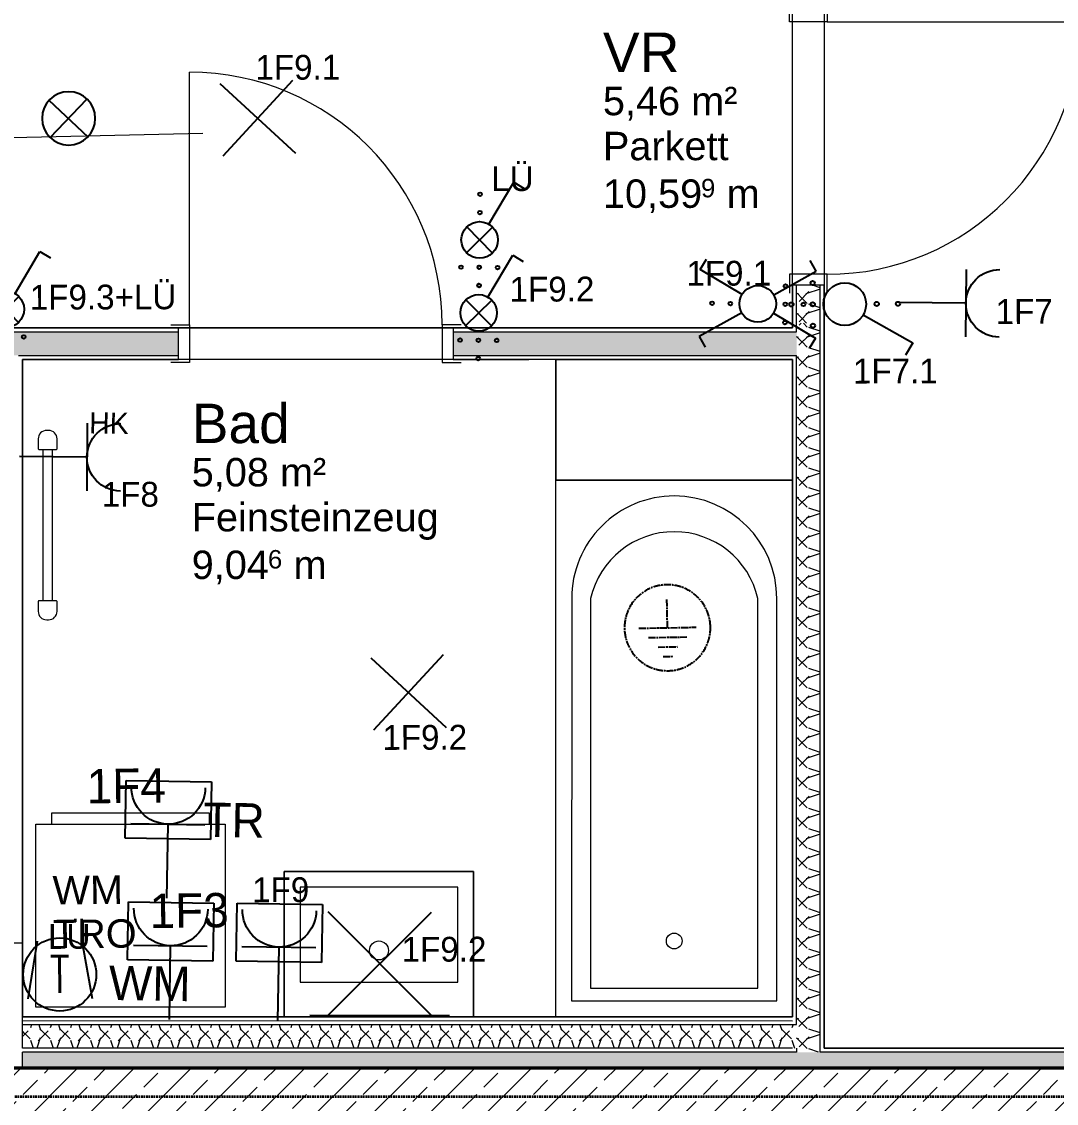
# Model space of a CAD drawing. Header units: metres. Extents: x -17679 to 22565, y -12299 to 33430.
# Drawn here: x 5787 to 9066, y 6393 to 9820 of the extents above; entities that cross this region are included whole.
import ezdxf
from ezdxf.enums import TextEntityAlignment as Align

# ---------------------------------------------------------------- set-up
doc = ezdxf.new("R2010")
doc.units = ezdxf.units.M
doc.linetypes.add('ACAD_ISO08W100', pattern=[36, 24, -3, 6, -3])
doc.linetypes.add('Strich Punkt Mittel', pattern=[0.015875, 0.00635, -0.004763, 0, -0.004763])
doc.layers.get('0').update_dxf_attribs({"color": 252})
for name, color, linetype, lineweight in [('A_Decken', 8, 'Continuous', 13), ('A_Raeume_', 7, 'Continuous', 5), ('A_Raeume_Beschriftung_', 7, 'Continuous', 9), ('A_Raster_', 1, 'Continuous', 9), ('A_Sanitaer', 3, 'Continuous', 13), ('A_Tueren', 31, 'Continuous', 13), ('A_Waende', 7, 'Continuous', 13), ('M-EQPM', 50, 'Continuous', 5), ('Text', 130, 'Continuous', 9)]:
    doc.layers.add(name, color=color, linetype=linetype, lineweight=lineweight)
doc.layers.add('E_ERDUNG', color=150, linetype='ACAD_ISO08W100', true_color=0x0f87ff)
doc.layers.add('E_Steckdose+Schalter', color=150, linetype='Continuous', true_color=0x0b6cf4)
doc.layers.add('ET_LEGENDE - Wohnung$0$800_KO_HI____L', color=130, linetype='Continuous')
doc.styles.add('Arial_2', font='arial.ttf', dxfattribs={"height": 0.09})
doc.styles.add('Arial_3', font='arial.ttf', dxfattribs={"height": 0.05849})
doc.styles.add('Arial_4', font='arial.ttf', dxfattribs={"height": 0.125})
doc.styles.add('ET_LEGENDE - Wohnung$0$ROMANS', font='romans.shx', dxfattribs={"width": 0.6})

# ---------------------------------------------------------------- blocks, each defined once
blk = doc.blocks.new('*U543')
for p, q in [((-70.7, -70.7), (70.7, 70.7)), ((70.7, -70.7), (-70.7, 70.7))]:
    blk.add_line(p, q)
at = {"style": 'ET_LEGENDE - Wohnung$0$ROMANS', "width": 0.6, "flags": 1}
for tag, p in [('RAUMBUCHNUMMER', (0, -400)), ('ANLAGE', (0, -550))]:
    blk.add_attdef(tag, text='', height=100, dxfattribs=at).set_placement(p, align=Align.MIDDLE)
for tag, p in [('TEILANLAGE_NR', (0, -700)), ('KOMPONENTE', (0, -850)), ('KOMPONENTE_NR', (0, -1000)), ('BEZEICHNUNG', (0, -1150)), ('TYP', (0, -1300)), ('HERSTELLER', (0, -1450)), ('MODEL', (0, -1600)), ('LEISTUNG_MAX', (0, -1750)), ('SPEZIFISCH_1', (0, -1900)), ('SPEZIFISCH_2', (0, -2050)), ('SPEZIFISCH_3', (0, -2200)), ('SPEZIFISCH_4', (0, -2350)), ('SPEZIFISCH_5', (0, -2500)), ('GEWERKE_CODE', (0, -2650)), ('LV_POS', (0, -2800)), ('ZAEHLER', (0, -2950)), ('PLATZHALTER_1', (0, -3100)), ('PLATZHALTER_2', (0, -3250)), ('PLATZHALTER_3', (0, -3400)), ('JOBLISTE_VDMA', (0, -3550)), ('ET_SPEZIFISCH_1', (0, -3700)), ('ET_SPEZIFISCH_2', (0, -3850)), ('ET_SPEZIFISCH_3', (0, -4000)), ('ET_SPEZIFISCH_4', (0, -4150)), ('ET_SPEZIFISCH_5', (0, -4300)), ('ET_SPEZIFISCH_6', (0, -4450)), ('ET_SPEZIFISCH_7', (0, -4600))]:
    blk.add_attdef(tag, text='', height=100, dxfattribs=at).set_placement(p, align=Align.MIDDLE_CENTER)
blk = doc.blocks.new('hzmdba')
at = {"color": 1}
for points in [[(5046.03, 1505.526), (5046.95, 1503.842)], [(5045.639, 1504.237), (5047.346, 1505.147)]]:
    blk.add_lwpolyline(points, dxfattribs=at)
blk.add_circle((5046.5, 1504.686), 0.963, dxfattribs=at)
blk = doc.blocks.new('*U548')
for p, q in [((25, 43.3), (91.7, 158.8)), ((91.7, 158.8), (120.5, 142.1)), ((-35.4, -35.4), (35.4, 35.4)), ((35.4, -35.4), (-35.4, 35.4))]:
    blk.add_line(p, q)
blk.add_circle((0, 0), 50)
at = {"layer": 'ET_LEGENDE - Wohnung$0$800_KO_HI____L'}
for centre in [(0, 125), (0, 75), (-50, -75), (0, -75), (50, -75), (0, -125)]:
    blk.add_circle(centre, 5, dxfattribs=at)
at = {"style": 'ET_LEGENDE - Wohnung$0$ROMANS', "width": 0.6, "flags": 1}
for tag, p in [('RAUMBUCHNUMMER', (-0.2, -465.7)), ('ANLAGE', (-0.2, -615.7))]:
    blk.add_attdef(tag, text='', height=100, dxfattribs=at).set_placement(p, align=Align.MIDDLE)
for tag, p in [('TEILANLAGE_NR', (-0.2, -765.7)), ('KOMPONENTE', (-0.2, -915.7)), ('KOMPONENTE_NR', (-0.2, -1065.7)), ('BEZEICHNUNG', (-0.2, -1215.7)), ('TYP', (-0.2, -1365.7)), ('HERSTELLER', (-0.2, -1515.7)), ('MODEL', (-0.2, -1665.7)), ('LEISTUNG_MAX', (-0.2, -1815.7)), ('SPEZIFISCH_1', (-0.2, -1965.7)), ('SPEZIFISCH_2', (-0.2, -2115.7)), ('SPEZIFISCH_3', (-0.2, -2265.7)), ('SPEZIFISCH_4', (-0.2, -2415.7)), ('SPEZIFISCH_5', (-0.2, -2565.7)), ('GEWERKE_CODE', (-0.2, -2715.7)), ('LV_POS', (-0.2, -2865.7)), ('ZAEHLER', (-0.2, -3015.7)), ('PLATZHALTER_1', (-0.2, -3165.7)), ('PLATZHALTER_2', (-0.2, -3315.7)), ('PLATZHALTER_3', (-0.2, -3465.7)), ('JOBLISTE_VDMA', (-0.2, -3615.7)), ('ET_SPEZIFISCH_1', (-0.2, -3765.7)), ('ET_SPEZIFISCH_2', (-0.2, -3915.7)), ('ET_SPEZIFISCH_3', (-0.2, -4065.7)), ('ET_SPEZIFISCH_4', (-0.2, -4215.7)), ('ET_SPEZIFISCH_5', (-0.2, -4365.7)), ('ET_SPEZIFISCH_6', (-0.2, -4515.7)), ('ET_SPEZIFISCH_7', (-0.2, -4665.7))]:
    blk.add_attdef(tag, text='', height=100, dxfattribs=at).set_placement(p, align=Align.MIDDLE_CENTER)
blk = doc.blocks.new('*U553')
for p, q in [((62.5, 0), (-62.5, 0)), ((0, 0), (0, -125))]:
    blk.add_line(p, q)
blk.add_arc((0, 62.5), 62.5, 180, 0)
at = {"style": 'ET_LEGENDE - Wohnung$0$ROMANS', "width": 0.8, "flags": 1}
for tag, p in [('RAUMBUCHNUMMER', (0, -425)), ('ANLAGE', (0, -595.4)), ('TEILANLAGE_NR', (0, -755.5)), ('KOMPONENTE', (0, -901.3)), ('KOMPONENTE_NR', (0, -1063.3)), ('BEZEICHNUNG', (0, -1205.6)), ('TYP', (0, -1346.7)), ('HERSTELLER', (0, -1514.1)), ('MODEL', (0, -1677.3)), ('LEISTUNG_MAX', (0, -1851.5)), ('SPEZIFISCH_1', (0, -2012.8)), ('SPEZIFISCH_2', (0, -2200)), ('SPEZIFISCH_3', (0, -2374.2)), ('SPEZIFISCH_4', (0, -2548.5)), ('SPEZIFISCH_5', (0, -2722.7)), ('GEWERKE_CODE', (0, -2897)), ('LV_POS', (0, -3071.2)), ('ZAEHLER', (0, -3245.5)), ('PLATZHALTER_1', (0, -3419.7)), ('PLATZHALTER_2', (0, -3594)), ('PLATZHALTER_3', (0, -3768.2)), ('JOBLISTE_VDMA', (0, -3942.5)), ('ET_SPEZIFISCH_1', (0, -4116.7)), ('ET_SPEZIFISCH_2', (0, -4291)), ('ET_SPEZIFISCH_3', (0, -4465.2)), ('ET_SPEZIFISCH_4', (0, -4639.5)), ('ET_SPEZIFISCH_5', (0, -4813.7)), ('ET_SPEZIFISCH_6', (0, -4988)), ('ET_SPEZIFISCH_7', (0, -5162.2))]:
    blk.add_attdef(tag, text='', height=100, dxfattribs=at).set_placement(p, align=Align.MIDDLE)
blk = doc.blocks.new('*U550')
for p, q in [((-91.7, 158.8), (-120.5, 142.1)), ((-25, 43.3), (-91.7, 158.8)), ((25, 43.3), (91.7, 158.8)), ((91.7, 158.8), (120.5, 142.1)), ((-25, -43.3), (-91.7, -158.8)), ((25, -43.3), (91.7, -158.8)), ((-91.7, -158.8), (-120.5, -142.1)), ((91.7, -158.8), (120.5, -142.1))]:
    blk.add_line(p, q)
blk.add_circle((0, 0), 50)
at = {"layer": 'ET_LEGENDE - Wohnung$0$800_KO_HI____L'}
for centre in [(0, 125), (0, 75), (-50, -75), (0, -75), (50, -75), (0, -125)]:
    blk.add_circle(centre, 5, dxfattribs=at)
at = {"style": 'ET_LEGENDE - Wohnung$0$ROMANS', "width": 0.6, "flags": 1}
for tag, p in [('RAUMBUCHNUMMER', (-0.2, -465.7)), ('ANLAGE', (-0.2, -615.7))]:
    blk.add_attdef(tag, text='', height=100, dxfattribs=at).set_placement(p, align=Align.MIDDLE)
for tag, p in [('TEILANLAGE_NR', (-0.2, -765.7)), ('KOMPONENTE', (-0.2, -915.7)), ('KOMPONENTE_NR', (-0.2, -1065.7)), ('BEZEICHNUNG', (-0.2, -1215.7)), ('TYP', (-0.2, -1365.7)), ('HERSTELLER', (-0.2, -1515.7)), ('MODEL', (-0.2, -1665.7)), ('LEISTUNG_MAX', (-0.2, -1815.7)), ('SPEZIFISCH_1', (-0.2, -1965.7)), ('SPEZIFISCH_2', (-0.2, -2115.7)), ('SPEZIFISCH_3', (-0.2, -2265.7)), ('SPEZIFISCH_4', (-0.2, -2415.7)), ('SPEZIFISCH_5', (-0.2, -2565.7)), ('GEWERKE_CODE', (-0.2, -2715.7)), ('LV_POS', (-0.2, -2865.7)), ('ZAEHLER', (-0.2, -3015.7)), ('PLATZHALTER_1', (-0.2, -3165.7)), ('PLATZHALTER_2', (-0.2, -3315.7)), ('PLATZHALTER_3', (-0.2, -3465.7)), ('JOBLISTE_VDMA', (-0.2, -3615.7)), ('ET_SPEZIFISCH_1', (-0.2, -3765.7)), ('ET_SPEZIFISCH_2', (-0.2, -3915.7)), ('ET_SPEZIFISCH_3', (-0.2, -4065.7)), ('ET_SPEZIFISCH_4', (-0.2, -4215.7)), ('ET_SPEZIFISCH_5', (-0.2, -4365.7)), ('ET_SPEZIFISCH_6', (-0.2, -4515.7)), ('ET_SPEZIFISCH_7', (-0.2, -4665.7))]:
    blk.add_attdef(tag, text='', height=100, dxfattribs=at).set_placement(p, align=Align.MIDDLE_CENTER)
blk = doc.blocks.new('*U547')
for p, q in [((0, 0), (0, 97.7)), ((-97.7, 0), (97.7, 0)), ((-65.1, -32.6), (65.1, -32.6)), ((-32.6, -65.1), (32.6, -65.1)), ((-16.3, -97.7), (16.3, -97.7))]:
    blk.add_line(p, q)
blk.add_ellipse((0, 0), major_axis=(-103.6, 103.6), ratio=1, start_param=3.926991, end_param=10.210176)
at = {"style": 'ET_LEGENDE - Wohnung$0$ROMANS', "width": 0.6, "flags": 1}
for tag, p in [('RAUMBUCHNUMMER', (0, -425)), ('ANLAGE', (0, -575))]:
    blk.add_attdef(tag, text='', height=100, dxfattribs=at).set_placement(p, align=Align.MIDDLE)
for tag, p in [('TEILANLAGE_NR', (0, -725)), ('KOMPONENTE', (0, -875)), ('KOMPONENTE_NR', (0, -1025)), ('BEZEICHNUNG', (0, -1175)), ('TYP', (0, -1325)), ('HERSTELLER', (0, -1475)), ('MODEL', (0, -1625)), ('LEISTUNG_MAX', (0, -1775)), ('SPEZIFISCH_1', (0, -1925)), ('SPEZIFISCH_2', (0, -2075)), ('SPEZIFISCH_3', (0, -2225)), ('SPEZIFISCH_4', (0, -2375)), ('SPEZIFISCH_5', (0, -2525)), ('GEWERKE_CODE', (0, -2675)), ('LV_POS', (0, -2825)), ('ZAEHLER', (0, -2975)), ('PLATZHALTER_1', (0, -3125)), ('PLATZHALTER_2', (0, -3275)), ('PLATZHALTER_3', (0, -3425)), ('JOBLISTE_VDMA', (0, -3575)), ('ET_SPEZIFISCH_1', (0, -3725)), ('ET_SPEZIFISCH_2', (0, -3875)), ('ET_SPEZIFISCH_3', (0, -4025)), ('ET_SPEZIFISCH_4', (0, -4175)), ('ET_SPEZIFISCH_5', (0, -4325)), ('ET_SPEZIFISCH_6', (0, -4475)), ('ET_SPEZIFISCH_7', (0, -4625))]:
    blk.add_attdef(tag, text='', height=100, dxfattribs=at).set_placement(p, align=Align.MIDDLE_CENTER)
blk = doc.blocks.new('*U557')
for p, q in [((71.8, 72.9), (-72.6, 72.9)), ((-72.6, 72.9), (-72.6, -25.1)), ((71.8, -25.1), (71.8, 72.9)), ((62.5, 0), (-62.5, 0)), ((0, 0), (0, -125)), ((-72.6, -25.1), (71.8, -25.1))]:
    blk.add_line(p, q)
blk.add_arc((0, 62.5), 62.5, 180, 0)
at = {"style": 'ET_LEGENDE - Wohnung$0$ROMANS', "width": 0.8, "flags": 1}
for tag, p in [('RAUMBUCHNUMMER', (0, -425)), ('ANLAGE', (0, -595.4)), ('TEILANLAGE_NR', (0, -755.5)), ('KOMPONENTE', (0, -901.3)), ('KOMPONENTE_NR', (0, -1063.3)), ('BEZEICHNUNG', (0, -1205.6)), ('TYP', (0, -1346.7)), ('HERSTELLER', (0, -1514.1)), ('MODEL', (0, -1677.3)), ('LEISTUNG_MAX', (0, -1851.5)), ('SPEZIFISCH_1', (0, -2012.8)), ('SPEZIFISCH_2', (0, -2200)), ('SPEZIFISCH_3', (0, -2374.2)), ('SPEZIFISCH_4', (0, -2548.5)), ('SPEZIFISCH_5', (0, -2722.7)), ('GEWERKE_CODE', (0, -2897)), ('LV_POS', (0, -3071.2)), ('ZAEHLER', (0, -3245.5)), ('PLATZHALTER_1', (0, -3419.7)), ('PLATZHALTER_2', (0, -3594)), ('PLATZHALTER_3', (0, -3768.2)), ('JOBLISTE_VDMA', (0, -3942.5))]:
    blk.add_attdef(tag, text='', height=100, dxfattribs=at).set_placement(p, align=Align.MIDDLE)
blk = doc.blocks.new('*U554')
for p, q in [((-61.1, 91.5), (-88.1, -65.9)), ((61.1, 91.4), (88.1, -65.9))]:
    blk.add_line(p, q)
blk.add_circle((0, 0), 100)
at = {"style": 'ET_LEGENDE - Wohnung$0$ROMANS', "width": 0.8}
blk.add_text('T', height=100, dxfattribs=at).set_placement((0, 0), align=Align.MIDDLE_CENTER)
at = {"style": 'ET_LEGENDE - Wohnung$0$ROMANS', "width": 0.6, "flags": 1}
for tag, p in [('RAUMBUCHNUMMER', (0, -400)), ('ANLAGE', (0, -550))]:
    blk.add_attdef(tag, text='', height=100, dxfattribs=at).set_placement(p, align=Align.MIDDLE)
for tag, p in [('TEILANLAGE_NR', (0, -700)), ('KOMPONENTE', (0, -850)), ('KOMPONENTE_NR', (0, -1000)), ('BEZEICHNUNG', (0, -1150)), ('TYP', (0, -1300)), ('HERSTELLER', (0, -1450)), ('MODEL', (0, -1600)), ('LEISTUNG_MAX', (0, -1750)), ('SPEZIFISCH_1', (0, -1900)), ('SPEZIFISCH_2', (0, -2050)), ('SPEZIFISCH_3', (0, -2200)), ('SPEZIFISCH_4', (0, -2350)), ('SPEZIFISCH_5', (0, -2500)), ('GEWERKE_CODE', (0, -2650)), ('LV_POS', (0, -2800)), ('ZAEHLER', (0, -2950)), ('PLATZHALTER_1', (0, -3100)), ('PLATZHALTER_2', (0, -3250)), ('PLATZHALTER_3', (0, -3400)), ('JOBLISTE_VDMA', (0, -3550)), ('ET_SPEZIFISCH_1', (0, -3700)), ('ET_SPEZIFISCH_2', (0, -3850)), ('ET_SPEZIFISCH_3', (0, -4000)), ('ET_SPEZIFISCH_4', (0, -4150)), ('ET_SPEZIFISCH_5', (0, -4300)), ('ET_SPEZIFISCH_6', (0, -4450)), ('ET_SPEZIFISCH_7', (0, -4600))]:
    blk.add_attdef(tag, text='', height=100, dxfattribs=at).set_placement(p, align=Align.MIDDLE_CENTER)
blk = doc.blocks.new('*U546')
for p, q in [((-70.7, -70.7), (70.7, 70.7)), ((70.7, -70.7), (-70.7, 70.7)), ((-95.7, -70.7), (95.7, -70.7))]:
    blk.add_line(p, q)
at = {"style": 'ET_LEGENDE - Wohnung$0$ROMANS', "width": 0.6, "flags": 1}
for tag, p in [('RAUMBUCHNUMMER', (0, -400)), ('ANLAGE', (0, -550))]:
    blk.add_attdef(tag, text='', height=100, dxfattribs=at).set_placement(p, align=Align.MIDDLE)
for tag, p in [('TEILANLAGE_NR', (0, -700)), ('KOMPONENTE', (0, -850)), ('KOMPONENTE_NR', (0, -1000)), ('BEZEICHNUNG', (0, -1150)), ('TYP', (0, -1300)), ('HERSTELLER', (0, -1450)), ('MODEL', (0, -1600)), ('LEISTUNG_MAX', (0, -1750)), ('SPEZIFISCH_1', (0, -1900)), ('SPEZIFISCH_2', (0, -2050)), ('SPEZIFISCH_3', (0, -2200)), ('SPEZIFISCH_4', (0, -2350)), ('SPEZIFISCH_5', (0, -2500)), ('GEWERKE_CODE', (0, -2650)), ('LV_POS', (0, -2800)), ('ZAEHLER', (0, -2950)), ('PLATZHALTER_1', (0, -3100)), ('PLATZHALTER_2', (0, -3250)), ('PLATZHALTER_3', (0, -3400)), ('JOBLISTE_VDMA', (0, -3550)), ('ET_SPEZIFISCH_1', (0, -3700)), ('ET_SPEZIFISCH_2', (0, -3850)), ('ET_SPEZIFISCH_3', (0, -4000)), ('ET_SPEZIFISCH_4', (0, -4150)), ('ET_SPEZIFISCH_5', (0, -4300)), ('ET_SPEZIFISCH_6', (0, -4450)), ('ET_SPEZIFISCH_7', (0, -4600))]:
    blk.add_attdef(tag, text='', height=100, dxfattribs=at).set_placement(p, align=Align.MIDDLE_CENTER)
blk = doc.blocks.new('*U534')
for p, q in [((25, 43.3), (91.7, 158.8)), ((91.7, 158.8), (120.5, 142.1))]:
    blk.add_line(p, q)
blk.add_circle((0, 0), 50)
at = {"layer": 'ET_LEGENDE - Wohnung$0$800_KO_HI____L'}
for centre in [(0, 125), (0, 75), (-50, -75), (0, -75), (50, -75), (0, -125)]:
    blk.add_circle(centre, 5, dxfattribs=at)
at = {"style": 'ET_LEGENDE - Wohnung$0$ROMANS', "width": 0.6, "flags": 1}
for tag, p in [('RAUMBUCHNUMMER', (-0.2, -465.7)), ('ANLAGE', (-0.2, -615.7))]:
    blk.add_attdef(tag, text='', height=100, dxfattribs=at).set_placement(p, align=Align.MIDDLE)
for tag, p in [('TEILANLAGE_NR', (-0.2, -765.7)), ('KOMPONENTE', (-0.2, -915.7)), ('KOMPONENTE_NR', (-0.2, -1065.7)), ('BEZEICHNUNG', (-0.2, -1215.7)), ('TYP', (-0.2, -1365.7)), ('HERSTELLER', (-0.2, -1515.7)), ('MODEL', (-0.2, -1665.7)), ('LEISTUNG_MAX', (-0.2, -1815.7)), ('SPEZIFISCH_1', (-0.2, -1965.7)), ('SPEZIFISCH_2', (-0.2, -2115.7)), ('SPEZIFISCH_3', (-0.2, -2265.7)), ('SPEZIFISCH_4', (-0.2, -2415.7)), ('SPEZIFISCH_5', (-0.2, -2565.7)), ('GEWERKE_CODE', (-0.2, -2715.7)), ('LV_POS', (-0.2, -2865.7)), ('ZAEHLER', (-0.2, -3015.7)), ('PLATZHALTER_1', (-0.2, -3165.7)), ('PLATZHALTER_2', (-0.2, -3315.7)), ('PLATZHALTER_3', (-0.2, -3465.7)), ('JOBLISTE_VDMA', (-0.2, -3615.7)), ('ET_SPEZIFISCH_1', (-0.2, -3765.7)), ('ET_SPEZIFISCH_2', (-0.2, -3915.7)), ('ET_SPEZIFISCH_3', (-0.2, -4065.7)), ('ET_SPEZIFISCH_4', (-0.2, -4215.7)), ('ET_SPEZIFISCH_5', (-0.2, -4365.7)), ('ET_SPEZIFISCH_6', (-0.2, -4515.7)), ('ET_SPEZIFISCH_7', (-0.2, -4665.7))]:
    blk.add_attdef(tag, text='', height=100, dxfattribs=at).set_placement(p, align=Align.MIDDLE_CENTER)
blk = doc.blocks.new('UZ_D1 - SL_0800x2000_Zimmertür_Stahlzarge_GK-7175508-263_PP_03DG_BT2')
at = {"layer": 'A_Tueren', "lineweight": 5}
for p, q in [((-0.4, 0.06), (-0.46, 0.06)), ((-0.4, -0.06), (-0.4, 0.06)), ((0.4, 0.06), (0.46, 0.06)), ((0.4, -0.06), (0.4, 0.06)), ((-0.46, -0.06), (-0.4, -0.06)), ((0.46, -0.06), (0.4, -0.06)), ((0.4, -0.06), (0.4, -0.86))]:
    blk.add_line(p, q, dxfattribs=at)
blk.add_arc((0.4, -0.06), 0.8, 180, 270, dxfattribs=at)
blk = doc.blocks.new('UZ_D1 - SL_0800x2000_Zimmertür_Stahlzarge_GK-7175309-263_PP_03DG_BT2')
at = {"layer": 'A_Tueren', "lineweight": 5}
for p, q in [((-0.4, 0.06), (-0.46, 0.06)), ((-0.4, -0.06), (-0.4, 0.06)), ((0.4, 0.06), (0.46, 0.06)), ((0.4, -0.06), (0.4, 0.06)), ((-0.46, -0.06), (-0.4, -0.06)), ((0.46, -0.06), (0.4, -0.06)), ((0.4, -0.06), (0.4, -0.86))]:
    blk.add_line(p, q, dxfattribs=at)
blk.add_arc((0.4, -0.06), 0.8, 180, 270, dxfattribs=at)
blk = doc.blocks.new('Sani_Badewanne - 750x1700-11579191-263_PP_03DG_BT2')
at = {"layer": 'A_Sanitaer', "lineweight": 5}
for p, q in [((0.375, 0), (0.375, -1.7)), ((0.375, 0), (0.375, -1.7)), ((0.375, -1.7), (-0.375, -1.7)), ((0.375, -1.7), (-0.375, -1.7))]:
    blk.add_line(p, q, dxfattribs=at)
at = {"layer": 'A_Sanitaer'}
for p, q in [((0.375, 0), (0.375, -1.7)), ((0.325, -0.05), (-0.325, -0.05)), ((-0.325, -0.05), (-0.325, -1.325)), ((0.325, -1.325), (0.325, -0.05)), ((-0.265, -0.09), (-0.265, -1.325)), ((0.265, -0.09), (-0.265, -0.09)), ((0.265, -1.325), (0.265, -0.09)), ((0.375, -1.7), (-0.375, -1.7)), ((0.375, -1.7), (-0.375, -1.7)), ((-0.375, -1.7), (-0.375, -2.0825)), ((-0.375, -2.0825), (-0.375, -1.7)), ((-0.375, -1.7), (0.375, -1.7)), ((0.375, -2.0825), (0.375, -1.7)), ((0.375, -1.7), (0.375, -2.0825)), ((0.375, -2.0825), (-0.375, -2.0825))]:
    blk.add_line(p, q, dxfattribs=at)
blk.add_circle((0, -0.24), 0.025, dxfattribs=at)
for centre, radius, start, end in [((0, -1.325), 0.325, 180, 270), ((0, -1.265), 0.2717, 192.7575, 270), ((0, -1.265), 0.2717, 270, 347.2425), ((0, -1.325), 0.325, 270, 0)]:
    blk.add_arc(centre, radius, start, end, dxfattribs=at)
blk = doc.blocks.new('Sani_Waschmaschine - 600x600-V25-263_PP_03DG_BT2')
at = {"layer": 'A_Sanitaer'}
for p, q in [((0.0175, 0.0484), (0.0175, 0.0134)), ((0.0238, 0.0484), (0.0175, 0.0484)), ((0.5175, 0.0484), (0.0175, 0.0484)), ((0.0423, 0.0484), (0.0238, 0.0484)), ((0.0721, 0.0484), (0.0423, 0.0484)), ((0.1116, 0.0484), (0.0721, 0.0484)), ((0.159, 0.0484), (0.1116, 0.0484)), ((0.2119, 0.0484), (0.159, 0.0484)), ((0.2675, 0.0484), (0.2119, 0.0484)), ((0.3231, 0.0484), (0.2675, 0.0484)), ((0.376, 0.0484), (0.3231, 0.0484)), ((0.4234, 0.0484), (0.376, 0.0484)), ((0.463, 0.0484), (0.4234, 0.0484)), ((0.4928, 0.0484), (0.463, 0.0484)), ((0.5112, 0.0484), (0.4928, 0.0484)), ((0.5175, 0.0484), (0.5112, 0.0484)), ((0.5175, 0.0134), (0.5175, 0.0484)), ((-0.0325, 0.0134), (0.5675, 0.0134)), ((-0.0325, -0.5666), (-0.0325, 0.0134)), ((0.0175, 0.0134), (0.0238, 0.0134)), ((0.0175, 0.0134), (0.5175, 0.0134)), ((0.0238, 0.0134), (0.0423, 0.0134)), ((0.0423, 0.0134), (0.0721, 0.0134)), ((0.0721, 0.0134), (0.1116, 0.0134)), ((0.1116, 0.0134), (0.159, 0.0134)), ((0.159, 0.0134), (0.2119, 0.0134)), ((0.2119, 0.0134), (0.2675, 0.0134)), ((0.2675, 0.0134), (0.3231, 0.0134)), ((0.3231, 0.0134), (0.376, 0.0134)), ((0.376, 0.0134), (0.4234, 0.0134)), ((0.4234, 0.0134), (0.463, 0.0134)), ((0.463, 0.0134), (0.4928, 0.0134)), ((0.4928, 0.0134), (0.5112, 0.0134)), ((0.5112, 0.0134), (0.5175, 0.0134)), ((0.5675, 0.0134), (0.5675, -0.5666)), ((0.5675, -0.5666), (-0.0325, -0.5666))]:
    blk.add_line(p, q, dxfattribs=at)
blk = doc.blocks.new('Sani_Waschtisch_Wandbasiert_eckig_einzel - 600 x 460-11409004-263_PP_03DG_BT2')
at = {"layer": 'A_Sanitaer', "lineweight": 5}
for p, q in [((-0.1774, -0.51), (-0.1774, -0.05)), ((-0.1774, -0.05), (-0.1774, -0.51)), ((0.4226, -0.05), (0.4226, -0.51)), ((0.4226, -0.51), (0.4226, -0.05)), ((0.3726, -0.16), (-0.1274, -0.16)), ((-0.1274, -0.16), (-0.1274, -0.46)), ((0.3726, -0.46), (0.3726, -0.16)), ((-0.1274, -0.46), (0.3726, -0.46)), ((0.4226, -0.51), (-0.1774, -0.51)), ((-0.1774, -0.51), (0.4226, -0.51))]:
    blk.add_line(p, q, dxfattribs=at)
blk.add_circle((0.1226, -0.26), 0.03, dxfattribs=at)
blk = doc.blocks.new('HLS_Heizkörper Bad - 60x120-10883335-263_PP_03DG_BT2')
at = {"layer": 'M-EQPM'}
for p, q in [((-0.242, -0.05), (-0.273, -0.05)), ((-0.24, -0.108), (-0.24, -0.052)), ((0.24, -0.065), (-0.24, -0.065)), ((0.24, -0.052), (0.24, -0.108)), ((0.273, -0.05), (0.242, -0.05)), ((-0.3, -0.077), (-0.3, -0.083)), ((-0.24, -0.095), (0.24, -0.095)), ((0.3, -0.083), (0.3, -0.077)), ((-0.273, -0.11), (-0.242, -0.11)), ((0.242, -0.11), (0.273, -0.11))]:
    blk.add_line(p, q, dxfattribs=at)
for centre, radius, start, end in [((-0.273, -0.077), 0.027, 90, 180), ((-0.242, -0.052), 0.00198, 360, 90), ((-0.242, -0.052), 0.00198, 45, 75), ((0.242, -0.052), 0.002, 90, 180), ((0.273, -0.077), 0.027, 360, 90), ((-0.273, -0.083), 0.027, 180, 270), ((0.273, -0.083), 0.027, 270, 360), ((-0.242, -0.108), 0.002, 270, 360), ((-0.242, -0.108), 0.002, 270, 360), ((0.242, -0.108), 0.00198, 180, 270), ((0.242, -0.108), 0.00198, 180, 270)]:
    blk.add_arc(centre, radius, start, end, dxfattribs=at)
blk = doc.blocks.new('6546546')
at = {"layer": 'A_Waende', "lineweight": 5, "true_color": 0x636466}
h = blk.add_hatch(dxfattribs=at)
h.set_pattern_fill('FP_63', color=251, angle=247.64, style=0, pattern_type=2)
h.set_pattern_definition([(134.998, (-41.39292, 65.71163), (-0.253995, 0.127012), [0.02245, -0.15715]), (134.998, (-41.50444, 65.75859), (-0.253995, 0.127012), [0.02245, -0.15715]), (134.998, (-41.39305, 65.7744), (-0.253995, 0.127012), [0.02245, -0.15715]), (134.998, (-41.50419, 65.82228), (-0.253995, 0.127012), [0.02245, -0.15715]), (161.563, (-41.408374, 65.72664), (-0.5079932, 0.1270184), [0.0502, -0.35141]), (161.563, (-41.45668, 65.743265), (-0.5079932, 0.1270184), [0.0502, -0.35141]), (161.563, (-41.40905, 65.790713), (-0.5079932, 0.1270184), [0.0502, -0.35141]), (161.563, (-41.45643, 65.80696), (-0.5079932, 0.1270184), [0.0502, -0.35141]), (224.998, (-41.50438, 65.7272), (0.254004, 0.126995), [0.02245, -0.15715]), (224.998, (-41.39305, 65.7744), (0.254004, 0.126995), [0.02245, -0.15715]), (224.998, (-41.50413, 65.7909), (0.254004, 0.126995), [0.02245, -0.15715]), (224.998, (-41.3928, 65.838095), (0.254004, 0.126995), [0.02245, -0.15715]), (198.433, (-41.45668, 65.743265), (0.508002, 0.126983), [0.0502, -0.35141]), (198.433, (-41.408984, 65.75933), (0.508002, 0.126983), [0.0502, -0.35141]), (198.433, (-41.45643, 65.80696), (0.508002, 0.126983), [0.0502, -0.35141]), (198.433, (-41.409115, 65.822097), (0.508002, 0.126983), [0.0502, -0.35141])])
h.paths.add_polyline_path([(-41.4054, 65.0712), (-41.4054, 65.0712), (-41.4054, 65.1912), (-41.4804, 65.1912), (-41.4804, 65.0712)])
h.paths.add_polyline_path([(-41.4053, 66.0612), (-41.4053, 66.3387), (-41.4803, 66.3387), (-41.4803, 66.0612)])
h = blk.add_hatch(dxfattribs=at)
h.set_pattern_fill('FP_96', color=251, angle=247.64, style=0, pattern_type=2)
h.set_pattern_definition([(134.998, (-41.39273, 63.922), (-0.2539954, 0.127012), [0.02245, -0.15715]), (134.998, (-41.50387, 63.96988), (-0.2539954, 0.127012), [0.02245, -0.15715]), (134.998, (-41.39248, 63.98569), (-0.2539954, 0.127012), [0.02245, -0.15715]), (134.998, (-41.50362, 64.03357), (-0.2539954, 0.127012), [0.02245, -0.15715]), (161.563, (-41.408725, 63.93831), (-0.5079932, 0.1270184), [0.0502, -0.35141]), (161.563, (-41.456107, 63.954557), (-0.5079932, 0.1270184), [0.0502, -0.35141]), (161.563, (-41.408475, 64.002005), (-0.5079932, 0.1270184), [0.0502, -0.35141]), (161.563, (-41.456237, 64.017327), (-0.5079932, 0.1270184), [0.0502, -0.35141]), (224.998, (-41.5038, 63.938495), (0.254004, 0.1269946), [0.02245, -0.15715]), (224.998, (-41.39248, 63.98569), (0.254004, 0.1269946), [0.02245, -0.15715]), (224.998, (-41.50393, 64.00126), (0.254004, 0.1269946), [0.02245, -0.15715]), (224.998, (-41.39315, 64.04977), (0.254004, 0.1269946), [0.02245, -0.15715]), (198.433, (-41.456107, 63.954557), (0.5080021, 0.126983), [0.0502, -0.35141]), (198.433, (-41.40879, 63.969695), (0.5080021, 0.126983), [0.0502, -0.35141]), (198.433, (-41.456237, 64.017327), (0.5080021, 0.126983), [0.0502, -0.35141]), (198.433, (-41.40854, 64.03339), (0.5080021, 0.126983), [0.0502, -0.35141])])
h.paths.add_polyline_path([(-41.4054, 62.7612), (-41.4054, 65.0712), (-41.4804, 65.0712), (-41.4804, 62.7612)])
h = blk.add_hatch(dxfattribs=at)
h.set_pattern_fill('FP_62', color=251, angle=-112.36, style=0, pattern_type=2)
h.set_pattern_definition([(44.998, (-43.26067, 64.95638), (0.1270123, 0.2539954), [0.02245, -0.15715]), (44.998, (-43.21279, 65.067525), (0.1270123, 0.2539954), [0.02245, -0.15715]), (44.998, (-43.196975, 64.95613), (0.1270123, 0.2539954), [0.02245, -0.15715]), (44.998, (-43.14909, 65.067275), (0.1270123, 0.2539954), [0.02245, -0.15715]), (71.563, (-43.244357, 64.97238), (0.1270184, 0.5079932), [0.0502, -0.35141]), (71.563, (-43.229035, 65.020143), (0.1270184, 0.5079932), [0.0502, -0.35141]), (71.563, (-43.181587, 64.97251), (0.1270184, 0.5079932), [0.0502, -0.35141]), (71.563, (-43.16534, 65.019893), (0.1270184, 0.5079932), [0.0502, -0.35141]), (134.998, (-43.2451, 65.06784), (0.1269946, -0.2540043), [0.02245, -0.15715]), (134.998, (-43.196975, 64.95613), (0.1269946, -0.2540043), [0.02245, -0.15715]), (134.998, (-43.1814, 65.06759), (0.1269946, -0.2540043), [0.02245, -0.15715]), (134.998, (-43.13328, 64.95588), (0.1269946, -0.2540043), [0.02245, -0.15715]), (108.433, (-43.229035, 65.020143), (0.12698295, -0.5080021), [0.0502, -0.35141]), (108.433, (-43.212972, 64.972446), (0.12698295, -0.5080021), [0.0502, -0.35141]), (108.433, (-43.16534, 65.019893), (0.12698295, -0.5080021), [0.0502, -0.35141]), (108.433, (-43.149278, 64.972196), (0.12698295, -0.5080021), [0.0502, -0.35141])])
h.paths.add_polyline_path([(-41.4804, 64.9687), (-41.4804, 65.0437), (-42.5685, 65.0437), (-42.5685, 64.9687), (-41.4804, 64.9687)])
h.paths.add_polyline_path([(-43.4385, 64.9687), (-43.4385, 65.0437), (-44.0635, 65.0437), (-44.0635, 64.9688), (-43.4491, 64.9687)])
h.paths.add_polyline_path([(-44.9335, 64.9688), (-44.9335, 65.0438), (-45.0285, 65.0438), (-45.0284, 64.9688), (-44.9785, 64.9688)])
h = blk.add_hatch(dxfattribs=at)
h.set_pattern_fill('FP_70', color=251, angle=-112.36, style=0, pattern_type=2)
h.set_pattern_definition([(224.998, (-42.71291, 62.873385), (-0.127012, -0.2539954), [0.02245, -0.15715]), (224.998, (-42.76079, 62.76224), (-0.1270123, -0.2539954), [0.02245, -0.15715]), (224.998, (-42.7766, 62.87363), (-0.1270123, -0.2539954), [0.02245, -0.15715]), (224.998, (-42.82448, 62.76249), (-0.1270123, -0.2539954), [0.02245, -0.15715]), (251.563, (-42.72922, 62.857387), (-0.1270184, -0.5079932), [0.0502, -0.35141]), (251.563, (-42.745467, 62.810005), (-0.1270184, -0.5079932), [0.0502, -0.35141]), (251.563, (-42.792915, 62.857637), (-0.1270184, -0.5079932), [0.0502, -0.35141]), (251.563, (-42.808237, 62.809875), (-0.1270184, -0.5079932), [0.0502, -0.35141]), (314.998, (-42.729405, 62.76231), (-0.1269946, 0.254004), [0.02245, -0.15715]), (314.998, (-42.7766, 62.87363), (-0.1269946, 0.254004), [0.02245, -0.15715]), (314.998, (-42.7931, 62.76256), (-0.1269946, 0.254004), [0.02245, -0.15715]), (314.998, (-42.8403, 62.87388), (-0.1269946, 0.254004), [0.02245, -0.15715]), (288.433, (-42.745467, 62.810005), (-0.126983, 0.5080021), [0.0502, -0.35141]), (288.433, (-42.760605, 62.85732), (-0.126983, 0.5080021), [0.0502, -0.35141]), (288.433, (-42.808237, 62.809875), (-0.126983, 0.5080021), [0.0502, -0.35141]), (288.433, (-42.8243, 62.85757), (-0.126983, 0.5080021), [0.0502, -0.35141])])
h.paths.add_polyline_path([(-41.4804, 62.7737), (-41.4804, 62.8487), (-43.9335, 62.8487), (-43.9335, 62.7738), (-41.4929, 62.7737)])
h.paths.add_polyline_path([(-41.4929, 62.7737), (-41.4929, 62.7738), (-41.4929, 62.8487)])
h = blk.add_hatch(dxfattribs=at)
h.set_pattern_fill('FP_71', color=251, angle=-112.36, style=0, pattern_type=2)
h.set_pattern_definition([(224.998, (-40.82082, 62.77304), (-0.1270123, -0.2539954), [0.02245, -0.15715]), (224.998, (-40.86832, 62.662825), (-0.1270123, -0.2539954), [0.02245, -0.15715]), (224.998, (-40.88451, 62.77329), (-0.1270123, -0.2539954), [0.02245, -0.15715]), (224.998, (-40.93239, 62.66215), (-0.1270123, -0.2539954), [0.02245, -0.15715]), (251.563, (-40.83675, 62.75797), (-0.1270184, -0.5079932), [0.0502, -0.35141]), (251.563, (-40.852997, 62.710588), (-0.1270184, -0.5079932), [0.0502, -0.35141]), (251.563, (-40.900444, 62.75822), (-0.1270184, -0.5079932), [0.0502, -0.35141]), (251.563, (-40.915766, 62.710457), (-0.1270184, -0.5079932), [0.0502, -0.35141]), (314.998, (-40.83693, 62.66289), (-0.1269946, 0.2540043), [0.02245, -0.15715]), (314.998, (-40.88451, 62.77329), (-0.1269946, 0.2540043), [0.02245, -0.15715]), (314.998, (-40.90063, 62.66314), (-0.1269946, 0.2540043), [0.02245, -0.15715]), (314.998, (-40.94821, 62.77354), (-0.1269946, 0.2540043), [0.02245, -0.15715]), (288.433, (-40.852997, 62.710588), (-0.12698295, 0.5080021), [0.0502, -0.35141]), (288.433, (-40.868135, 62.757904), (-0.12698295, 0.5080021), [0.0502, -0.35141]), (288.433, (-40.915766, 62.710457), (-0.12698295, 0.5080021), [0.0502, -0.35141]), (288.433, (-40.93183, 62.758154), (-0.12698295, 0.5080021), [0.0502, -0.35141])])
h.paths.add_polyline_path([(-37.7085, 62.7111), (-37.7086, 62.7611), (-43.9335, 62.7612), (-43.9335, 62.7113), (-37.7086, 62.7111)])
h = blk.add_hatch(dxfattribs=at)
h.set_pattern_fill('FP_2', color=251, style=0, pattern_type=2)
h.set_pattern_definition([(45, (0, 0), (-0.08980256, 0.08980256), []), (45, (0.0898, 0), (-0.08980256, 0.08980256), [0.0635, -0.03175])])
h.paths.add_polyline_path([(-44.9536, 62.5313), (-44.9536, 62.5313), (-44.9536, 62.557)])
h.paths.add_polyline_path([(-37.7086, 62.5311), (-37.7086, 62.7111), (-45.0285, 62.7113), (-45.0284, 62.5313), (-37.7086, 62.5311)])
h.paths.add_polyline_path([(-44.9286, 62.5313), (-44.9286, 62.5313), (-44.9311, 62.5313)])
at = {"layer": 'A_Decken', "color": 251, "true_color": 0x636466}
for p, q in [((-42.5685, 65.0562), (-43.4385, 65.0562)), ((-41.4929, 64.9562), (-42.329, 64.9562))]:
    blk.add_line(p, q, dxfattribs=at)
at = {"layer": 'A_Raeume_', "color": 251, "true_color": 0x636466, "flags": 128}
for points in [[(-43.9835, 65.0563), (-41.4929, 65.0562), (-41.4928, 66.3512), (-43.1733, 66.3512), (-43.1733, 66.8888), (-44.9659, 66.8889), (-44.966, 65.0563)], [(-37.7085, 62.7736), (-37.7084, 66.2511), (-41.3928, 66.2512), (-41.3928, 66.2134), (-41.3929, 65.1592), (-41.3929, 65.0712), (-41.3929, 65.0062), (-41.3929, 62.8237), (-41.3929, 62.7737)], [(-41.4929, 64.9562), (-41.5959, 64.9562), (-43.9335, 64.9563), (-43.9335, 63.2188), (-43.9335, 63.1063), (-43.9335, 63.0588), (-43.9335, 62.8738), (-41.4929, 62.8737)]]:
    blk.add_lwpolyline(points, close=True, dxfattribs=at)
at = {"layer": 'A_Raeume_Beschriftung_', "color": 251, "true_color": 0x636466}
blk.add_line((-43.3622, 65.6717), (-44.636, 65.644), dxfattribs=at)
at = {"layer": 'A_Raster_', "color": 251, "linetype": 'Strich Punkt Mittel', "lineweight": 35, "true_color": 0x636466}
blk.add_line((-56.2434, 62.6216), (-32.1347, 62.6209), dxfattribs=at)
at = {"layer": 'A_Waende', "color": 251, "true_color": 0x636466}
for p, q in [((-41.4929, 65.1912), (-41.4929, 65.0562)), ((-41.4804, 65.1912), (-41.4929, 65.1912)), ((-41.4804, 65.0437), (-41.4804, 65.1912)), ((-41.3929, 65.1912), (-41.4054, 65.1912)), ((-41.4054, 62.7612), (-41.4054, 65.1912)), ((-41.3929, 62.7737), (-41.3929, 65.1912)), ((-43.4385, 65.0562), (-44.0635, 65.0563)), ((-43.4385, 65.0437), (-43.4385, 65.0562)), ((-41.4929, 65.0562), (-42.5685, 65.0562)), ((-42.5685, 65.0562), (-42.5685, 65.0437)), ((-44.0635, 65.0438), (-43.4385, 65.0437)), ((-42.5685, 65.0437), (-41.4804, 65.0437)), ((-43.946, 64.9688), (-43.4385, 64.9687)), ((-43.9335, 64.9563), (-43.4385, 64.9562)), ((-43.9335, 62.7738), (-43.9335, 64.9563)), ((-43.4385, 64.9562), (-43.4385, 64.9687)), ((-42.5685, 64.9687), (-42.5685, 64.9562)), ((-42.5685, 64.9687), (-41.4804, 64.9687)), ((-42.5685, 64.9562), (-42.329, 64.9562)), ((-41.4929, 64.9562), (-41.4929, 62.8737)), ((-41.4804, 62.8487), (-41.4804, 64.9687)), ((-43.9335, 63.1063), (-45.0285, 63.1063)), ((-41.4929, 62.8737), (-43.9335, 62.8738)), ((-43.9335, 62.8488), (-41.4804, 62.8487)), ((-41.4929, 62.7737), (-43.9335, 62.7738)), ((-43.9335, 62.7113), (-43.9335, 62.7613)), ((-41.4804, 62.7612), (-43.9335, 62.7613)), ((-41.4804, 62.7737), (-41.4804, 62.7612)), ((-37.7085, 62.7611), (-41.4054, 62.7612)), ((-37.7085, 62.7736), (-41.3929, 62.7737))]:
    blk.add_line(p, q, dxfattribs=at)
at = {"layer": 'A_Waende', "color": 251, "lineweight": 5, "true_color": 0x636466}
for p, q in [((-41.4054, 65.1912), (-41.4804, 65.1912)), ((-43.4385, 64.9687), (-43.4385, 65.0437)), ((-42.5685, 65.0437), (-42.5685, 64.9687))]:
    blk.add_line(p, q, dxfattribs=at)
at = {"layer": 'A_Waende', "color": 251, "lineweight": 18, "true_color": 0x636466}
blk.add_line((-43.9335, 62.8613), (-41.4929, 62.8612), dxfattribs=at)
at = {"layer": 'A_Waende', "color": 251, "lineweight": 50, "true_color": 0x636466}
blk.add_line((-37.7085, 62.7111), (-45.0285, 62.7113), dxfattribs=at)
at = {"layer": 'A_Sanitaer', "color": 251, "true_color": 0x636466}
for name, p, rotation in [('Sani_Badewanne - 750x1700-11579191-263_PP_03DG_BT2', (-41.8679, 62.8737), 179.9982758785824), ('Sani_Waschmaschine - 600x600-V25-263_PP_03DG_BT2', (-43.8583, 63.4704), 359.998275878371), ('Sani_Waschtisch_Wandbasiert_eckig_einzel - 600 x 460-11409004-263_PP_03DG_BT2', (-42.6809, 62.8237), 179.998275878371)]:
    blk.add_blockref(name, p, dxfattribs=dict(at, rotation=rotation))
at = {"layer": 'A_Tueren', "color": 251, "true_color": 0x636466}
for name, p, rotation in [('UZ_D1 - SL_0800x2000_Zimmertür_Stahlzarge_GK-7175508-263_PP_03DG_BT2', (-41.4429, 65.6262), 89.99827587845579), ('UZ_D1 - SL_0800x2000_Zimmertür_Stahlzarge_GK-7175309-263_PP_03DG_BT2', (-43.0035, 65.0062), 179.998275878371)]:
    blk.add_blockref(name, p, dxfattribs=dict(at, rotation=rotation))
at = {"layer": 'M-EQPM', "color": 251, "true_color": 0x636466, "rotation": 89.99827587845373}
blk.add_blockref('HLS_Heizkörper Bad - 60x120-10883335-263_PP_03DG_BT2', (-43.9335, 64.4313), dxfattribs=at)
at = {"layer": 'A_Raeume_Beschriftung_', "color": 251, "true_color": 0x636466, "attachment_point": 1}
for s, insert, char_height, width, style in [('VR', (-42.0939, 65.992), 0.125, 0.292616, 'Arial_4'), ('5,46 m²', (-42.0939, 65.82), 0.09, 0.505063, 'Arial_2'), ('Parkett', (-42.0939, 65.6775), 0.09, 0.464979, 'Arial_2'), ('10,59', (-42.0939, 65.5266), 0.09, 0.376793, 'Arial_2'), ('9', (-41.7831, 65.5284), 0.0585, 0.056118, 'Arial_3'), (' m', (-41.7367, 65.5266), 0.09, 0.164346, 'Arial_2'), ('Bad', (-43.3969, 64.816), 0.125, 0.372785, 'Arial_4'), ('5,08 m²', (-43.3969, 64.644), 0.09, 0.505063, 'Arial_2'), ('Feinsteinzeug', (-43.3969, 64.5015), 0.09, 0.909915, 'Arial_2'), ('9,04', (-43.3969, 64.3506), 0.09, 0.292616, 'Arial_2'), ('6', (-43.1555, 64.3524), 0.0585, 0.056118, 'Arial_3'), (' m', (-43.1092, 64.3506), 0.09, 0.164346, 'Arial_2')]:
    blk.add_mtext(s, dxfattribs=dict(at, insert=insert, char_height=char_height, width=width, style=style))
at = {"layer": 'Text', "color": 251, "true_color": 0x636466, "char_height": 0.09, "attachment_point": 1, "rotation": 0.4964, "style": 'Arial_2'}
for s, insert, width in [('WM', (-43.8384, 63.3195), 0.276582), ('TRO', (-43.8372, 63.1806), 0.316667)]:
    blk.add_mtext(s, dxfattribs=dict(at, insert=insert, width=width))

msp = doc.modelspace()

# ---------------------------------------------------------------- block references
at = {"xscale": 1000, "yscale": 1000, "zscale": 1000}
msp.add_blockref('6546546', (49723.1, -56206.7), dxfattribs=at)
at = {"extrusion": (-0.012237, 3.33787e-05, 0.999925), "xscale": -87.70202311672725, "yscale": 87.70202311672809, "zscale": 87.70202311672816, "rotation": 164.9206533351098}
msp.add_blockref('hzmdba', (-387081.3, 252075.6, -72.3), dxfattribs=at)
at = {"layer": 'E_ERDUNG', "xscale": 0.9299153030073933, "yscale": 0.9299153030073933, "zscale": 0.9299153030073933, "rotation": 1.039281867911562}
msp.add_blockref('*U547', (7833.8, 7899.5), dxfattribs=at)
at = {"layer": 'E_Steckdose+Schalter'}
for name, p, xscale, yscale, zscale, rotation in [('*U543', (6535.1, 9513.4), 1.626603779674895, 1.626603779674895, 1.626603779674895, 182.2804756445144), ('*U548', (7238.4, 9128.2), 1.158225034426243, 1.158225034426243, 1.158225034426243, 359.4160153068739), ('*U548', (5737, 8908.4), 1.158225034426243, 1.158225034426243, 1.158225034426243, 359.4160153068739), ('*U548', (7235.6, 8897.1), 1.158225034426243, 1.158225034426243, 1.158225034426243, 359.4160153068739), ('*U550', (8120, 8925.6), 1.158225034426243, 1.158225034426243, 1.158225034426243, 89.23998365739406), ('*U553', (8779.4, 8928), -1.709411511611679, 1.709411511611679, 1.70941151161168, 269.5670765846539), ('*U534', (8395.6, 8924.8), 1.350631848881135, 1.350631848881135, 1.350631848881135, 270.3582946752732), ('*U553', (5994.2, 8440.3), -1.709411511611679, 1.709411511611679, 1.70941151161168, 269.5670765846539), ('*U543', (7013.1, 7694.1), 1.626603779674895, 1.626603779674895, 1.626603779674895, 182.2804756445144), ('*U557', (6250.3, 7277.2), -1.872466151812784, 1.872466151812784, 1.872466151812784, 359.1043585717039), ('*U557', (6258.3, 6892.1), -1.872466151812784, 1.872466151812784, 1.872466151812784, 359.1043585717039), ('*U557', (6602.1, 6887.8), -1.872466151812784, 1.872466151812784, 1.872466151812784, 359.1043585717039), ('*U546', (6922.4, 6835), 2.314256675086783, 2.314256675086783, 2.314256675086783, 359.8961921666945), ('*U554', (5908, 6800.9), 1.158225034426236, 1.158225034426236, 1.158225034426236, 0.3873567844342751)]:
    msp.add_blockref(name, p, dxfattribs=dict(at, xscale=xscale, yscale=yscale, zscale=zscale, rotation=rotation))

# ---------------------------------------------------------------- texts
at = {"color": 212}
for s, height, rotation, p in [('1F9.1', 78.55, 0.1777, (6528.1, 9635.5)), ('LÜ', 78.55, 0.1777, (7275.5, 9282.9)), ('1F9.1', 78.55, 0.1777, (7893.8, 8983)), ('1F9.3+LÜ', 78.55, 0.1777, (5813.3, 8907.3)), ('1F9.2', 78.55, 0.1777, (7333.6, 8932.6)), ('1F7', 78.55, 0.1777, (8873.9, 8862.1)), ('1F7.1', 78.55, 0.1777, (8421.7, 8673.2)), ('1F8', 78.55, 0.1777, (6041.3, 8282.7)), ('1F9.2', 78.55, 0.1777, (6930.4, 7512.5)), ('1F4', 108.9, 0.6968, (5994, 7342.8)), ('1F9', 78.55, 0.1777, (6517.7, 7029.8)), ('1F3', 108.9, 0.6968, (6193.2, 6947.6)), ('LÜ', 78.55, 0.1777, (5871.1, 6882)), ('1F9.2', 78.55, 0.1777, (6991.5, 6841.1))]:
    msp.add_text(s, height=height, rotation=rotation, dxfattribs=at).set_placement(p)
at = {"color": 30, "true_color": 0xf26722}
for s, height, rotation, p in [('HK', 67.36, 359.121, (6000.9, 8515.1)), ('TR', 108.9, 359.1044, (6362.7, 7236.9)), ('WM', 108.9, 359.1044, (6063, 6720.1))]:
    msp.add_text(s, height=height, rotation=rotation, dxfattribs=at).set_placement(p)

doc.saveas('drawing.dxf')
